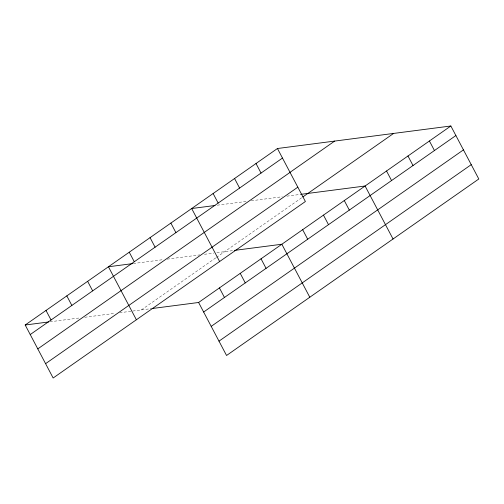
<?xml version="1.0" encoding="UTF-8"?>
<svg xmlns="http://www.w3.org/2000/svg" width="504" height="504" viewBox="0 0 504 504"><rect width="100%" height="100%" fill="white"/><g stroke="black" fill="none" stroke-linecap="round" stroke-linejoin="round"><path stroke-width="0.38" stroke-dasharray="2.52 1.89" d="M141.385 309.916L215.8 257.853M216.43 257.412L302.192 197.404M217.281 205.197L246.651 201.386M251.238 200.787L282.265 196.755M286.921 196.151L300.888 194.336M133.289 263.535L163.409 259.623M167.221 259.132L199.798 254.898M204.454 254.293L213.765 253.084M216.865 252.68L233.661 250.501M50.047 321.779L80.168 317.867M84.754 317.274L115.007 313.343M119.662 312.738L151.175 308.643"/><path stroke-width="0.76" d="M277.446 148.516L305.392 201.518L53.147 378.006L25.2 325.011L277.446 148.516L450.853 125.994L478.8 178.989L226.554 355.484L198.607 302.482L151.924 308.549M30.234 334.555L282.479 158.061M289.901 172.412L334.675 141.082M37.794 348.894L290.039 172.399M45.58 363.668L297.832 187.173M302.822 196.963L393.63 133.421M198.607 302.482L450.853 125.994M203.641 312.026L455.887 135.538M211.201 326.365L463.447 149.877M218.994 341.145L471.24 164.651M215.025 205.493L191.684 208.524L219.624 261.526M300.888 194.336L365.091 186.001L393.038 238.997M132.533 263.636L108.442 266.767L136.382 319.769M234.417 250.4L281.849 244.238L309.796 297.24M25.2 325.011L48.541 321.974M429.414 140.994L434.448 150.538M407.975 155.994L413.009 165.539M386.53 170.995L391.564 180.539M344.282 200.561L349.316 210.105M323.474 215.12L328.501 224.664M302.658 229.679L307.692 239.224M256.007 163.517L261.041 173.061M234.562 178.517L239.595 188.061M261.041 258.804L266.074 268.349M213.123 193.523L218.156 203.068M240.232 273.363L245.259 282.908M219.423 287.923L224.45 297.467M170.875 223.083L175.902 232.627M150.06 237.642L155.093 247.187M129.251 252.208L134.285 261.746M87.633 281.327L92.66 290.871M66.818 295.886L71.852 305.43M46.009 310.445L51.043 319.99"/></g></svg>
